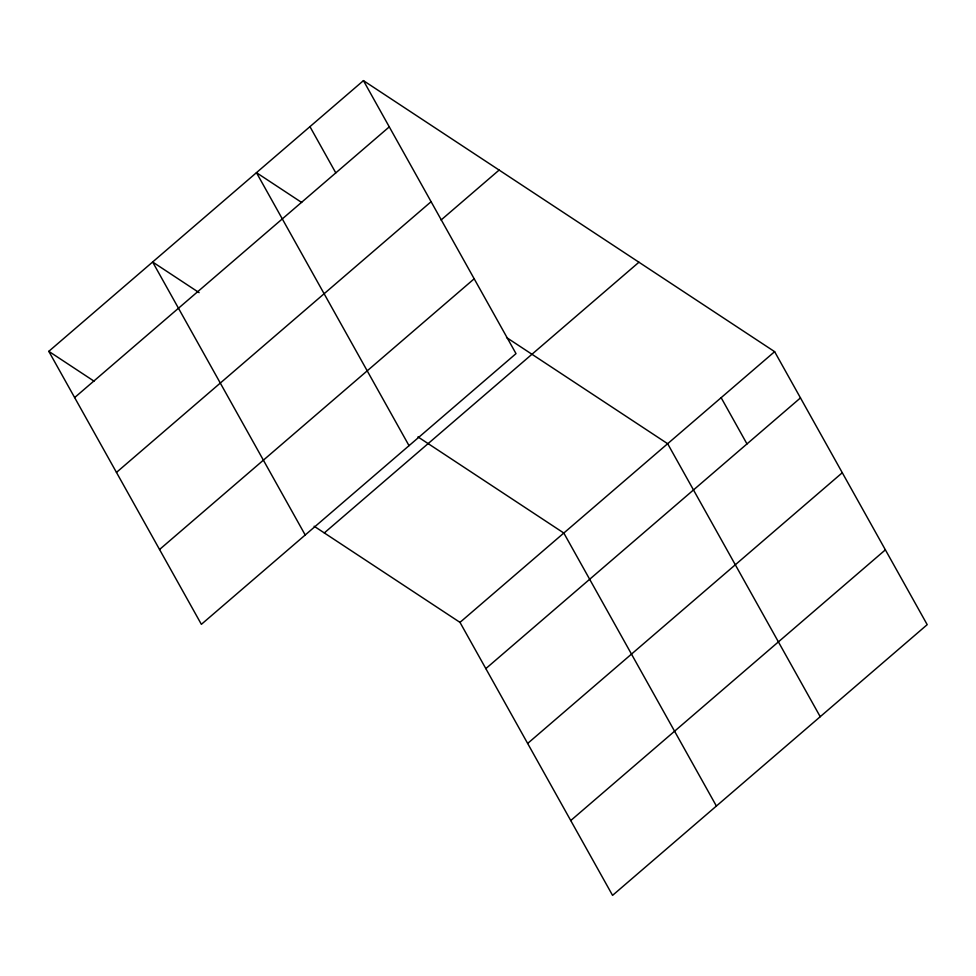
<?xml version="1.0" encoding="UTF-8"?>
<svg xmlns="http://www.w3.org/2000/svg" width="976" height="976" viewBox="0 0 976 976"><rect width="100%" height="100%" fill="white"/><g stroke="black" fill="none" stroke-linecap="round" stroke-linejoin="round"><path stroke-width="1.46" d="M363.438 80.63L516.011 353.629L201.373 624.335L48.8 351.336L363.438 80.63L774.627 351.665L927.2 624.664L612.562 895.37L459.989 622.371L314.126 526.223M74.64 397.574L389.278 126.868M116.461 472.408L431.099 201.703M441.091 220.003L499.126 170.068M159.552 549.5L474.19 278.794M324.3 532.933L638.938 262.227M459.989 622.371L774.627 351.665M485.828 668.621L800.466 397.903M527.65 743.444L842.288 472.738M570.74 820.548L885.378 549.842M301.694 202.483L256.456 172.667L409.029 445.666M506.544 337.513L667.645 443.702L820.218 716.701M199.116 292.641L152.634 261.995L305.207 534.994M417.96 436.894L563.823 533.042L716.396 806.042M48.8 351.336L94.025 381.152M721.142 397.683L746.982 443.934M309.953 126.648L335.793 172.886"/></g></svg>
